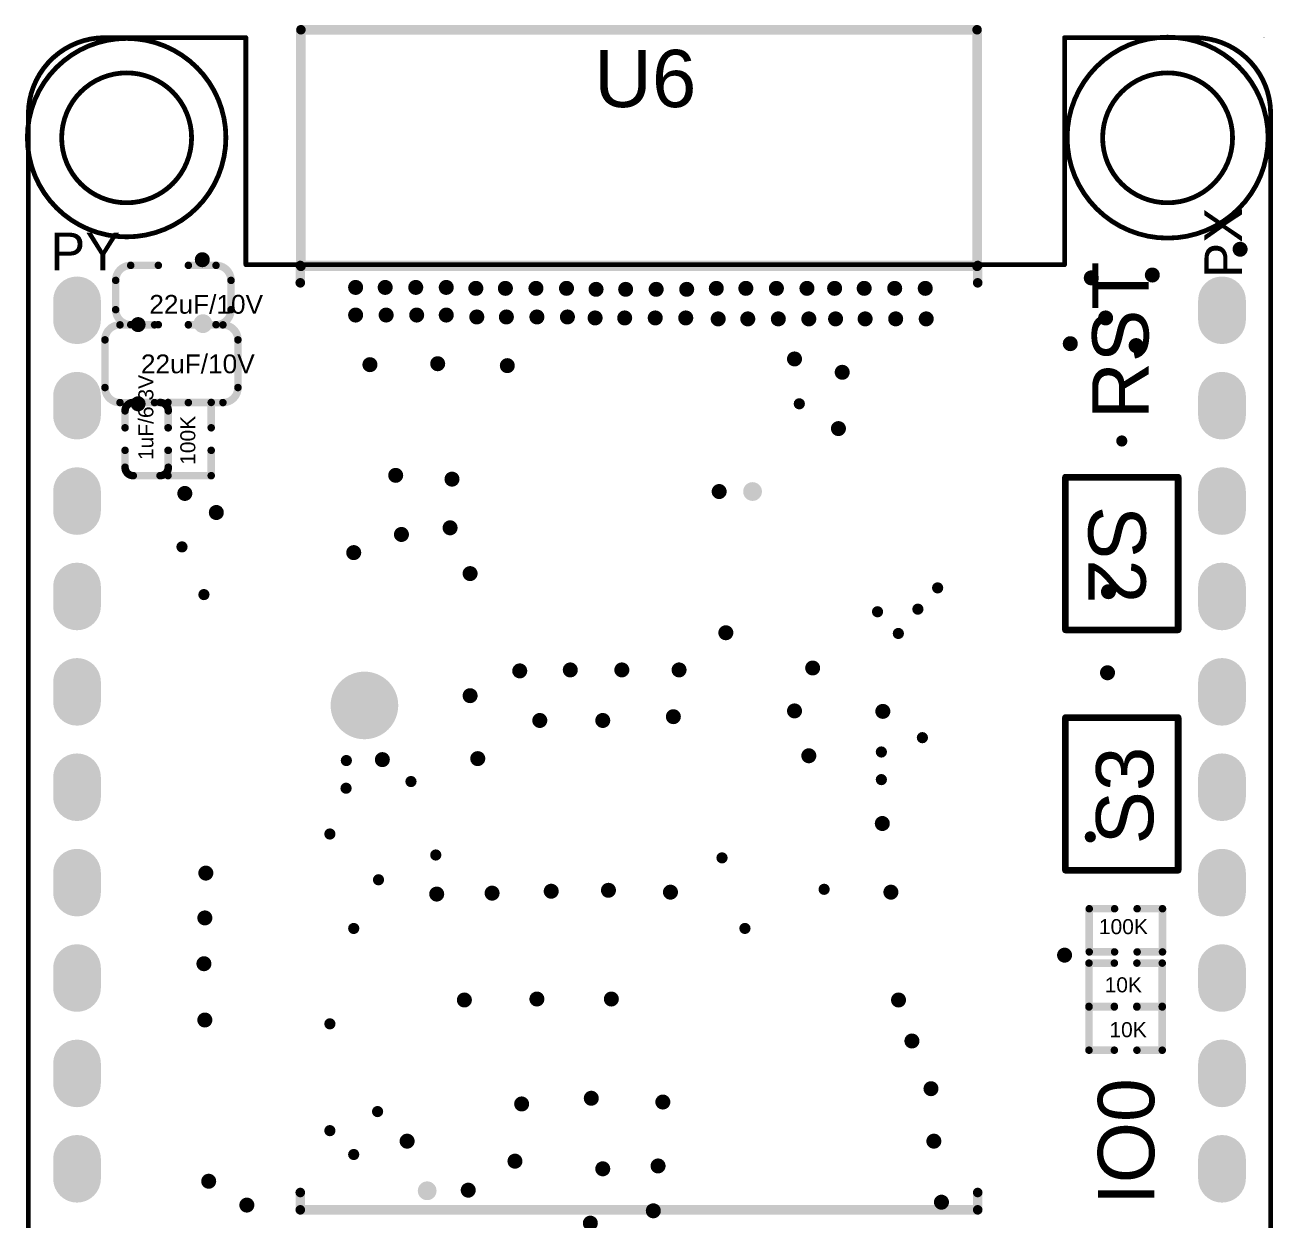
# Model space of a CAD drawing. Header units: millimetres. Extents: x 261 to 299, y 113 to 224.
# Drawn here: x 264.78 to 298.01, y 192.19 to 223.98 of the extents above; entities that cross this region are included whole.
import ezdxf

# ---------------------------------------------------------------- set-up
doc = ezdxf.new("R2010")
doc.units = ezdxf.units.MM
for name, color, linetype in [('KeepOutLayer', 6, 'Continuous'), ('MultiLayer', 9, 'Continuous'), ('PadHoleLayer', 156, 'Continuous'), ('TopOverlay', 2, 'Continuous'), ('ViaHoleLayer', 16, 'Continuous')]:
    doc.layers.add(name, color=color, linetype=linetype)
doc.styles.add('Arial', font='arial.ttf', dxfattribs={"height": 0.2})

# ---------------------------------------------------------------- blocks, each defined once
blk = doc.blocks.new('16PIN_2_54_7')
at = {"layer": 'MultiLayer'}
h = blk.add_hatch(color=9, dxfattribs=at)
edge = h.paths.add_edge_path()
edge.add_arc((15.505, 0), 0.635, 270, 450)
edge.add_line((15.505, 0.635), (14.975, 0.635))
edge.add_arc((14.975, 0), 0.635, 90, 270)
edge.add_line((14.975, -0.635), (15.505, -0.635))
h = blk.add_hatch(color=9, dxfattribs=at)
edge = h.paths.add_edge_path()
edge.add_arc((18.045, 0), 0.635, 270, 450)
edge.add_line((18.045, 0.635), (17.515, 0.635))
edge.add_arc((17.515, 0), 0.635, 90, 270)
edge.add_line((17.515, -0.635), (18.045, -0.635))
h = blk.add_hatch(color=9, dxfattribs=at)
edge = h.paths.add_edge_path()
edge.add_arc((20.585, 0), 0.635, 270, 450)
edge.add_line((20.585, 0.635), (20.055, 0.635))
edge.add_arc((20.055, 0), 0.635, 90, 270)
edge.add_line((20.055, -0.635), (20.585, -0.635))
h = blk.add_hatch(color=9, dxfattribs=at)
edge = h.paths.add_edge_path()
edge.add_arc((23.125, 0), 0.635, 270, 450)
edge.add_line((23.125, 0.635), (22.595, 0.635))
edge.add_arc((22.595, 0), 0.635, 90, 270)
edge.add_line((22.595, -0.635), (23.125, -0.635))
h = blk.add_hatch(color=9, dxfattribs=at)
edge = h.paths.add_edge_path()
edge.add_arc((25.665, 0), 0.635, 270, 450)
edge.add_line((25.665, 0.635), (25.135, 0.635))
edge.add_arc((25.135, 0), 0.635, 90, 270)
edge.add_line((25.135, -0.635), (25.665, -0.635))
h = blk.add_hatch(color=9, dxfattribs=at)
edge = h.paths.add_edge_path()
edge.add_arc((28.205, 0), 0.635, 270, 450)
edge.add_line((28.205, 0.635), (27.675, 0.635))
edge.add_arc((27.675, 0), 0.635, 90, 270)
edge.add_line((27.675, -0.635), (28.205, -0.635))
h = blk.add_hatch(color=9, dxfattribs=at)
edge = h.paths.add_edge_path()
edge.add_arc((30.745, 0), 0.635, 270, 450)
edge.add_line((30.745, 0.635), (30.215, 0.635))
edge.add_arc((30.215, 0), 0.635, 90, 270)
edge.add_line((30.215, -0.635), (30.745, -0.635))
h = blk.add_hatch(color=9, dxfattribs=at)
edge = h.paths.add_edge_path()
edge.add_arc((33.285, 0), 0.635, 270, 450)
edge.add_line((33.285, 0.635), (32.755, 0.635))
edge.add_arc((32.755, 0), 0.635, 90, 270)
edge.add_line((32.755, -0.635), (33.285, -0.635))
h = blk.add_hatch(color=9, dxfattribs=at)
edge = h.paths.add_edge_path()
edge.add_arc((35.825, 0), 0.635, 270, 450)
edge.add_line((35.825, 0.635), (35.295, 0.635))
edge.add_arc((35.295, 0), 0.635, 90, 270)
edge.add_line((35.295, -0.635), (35.825, -0.635))
h = blk.add_hatch(color=9, dxfattribs=at)
edge = h.paths.add_edge_path()
edge.add_arc((38.365, 0), 0.635, 270, 450)
edge.add_line((38.365, 0.635), (37.835, 0.635))
edge.add_arc((37.835, 0), 0.635, 90, 270)
edge.add_line((37.835, -0.635), (38.365, -0.635))
at = {"layer": 'PadHoleLayer'}
h = blk.add_hatch(color=156, dxfattribs=at)
edge = h.paths.add_edge_path()
edge.add_arc((15.24, 0), 0.45, 0, 360)
h = blk.add_hatch(color=156, dxfattribs=at)
edge = h.paths.add_edge_path()
edge.add_arc((17.78, 0), 0.45, 0, 360)
h = blk.add_hatch(color=156, dxfattribs=at)
edge = h.paths.add_edge_path()
edge.add_arc((20.32, 0), 0.45, 0, 360)
h = blk.add_hatch(color=156, dxfattribs=at)
edge = h.paths.add_edge_path()
edge.add_arc((22.86, 0), 0.45, 0, 360)
h = blk.add_hatch(color=156, dxfattribs=at)
edge = h.paths.add_edge_path()
edge.add_arc((25.4, 0), 0.45, 0, 360)
h = blk.add_hatch(color=156, dxfattribs=at)
edge = h.paths.add_edge_path()
edge.add_arc((27.94, 0), 0.45, 0, 360)
h = blk.add_hatch(color=156, dxfattribs=at)
edge = h.paths.add_edge_path()
edge.add_arc((30.48, 0), 0.45, 0, 360)
h = blk.add_hatch(color=156, dxfattribs=at)
edge = h.paths.add_edge_path()
edge.add_arc((33.02, 0), 0.45, 0, 360)
h = blk.add_hatch(color=156, dxfattribs=at)
edge = h.paths.add_edge_path()
edge.add_arc((35.56, 0), 0.45, 0, 360)
h = blk.add_hatch(color=156, dxfattribs=at)
edge = h.paths.add_edge_path()
edge.add_arc((38.1, 0), 0.45, 0, 360)
blk = doc.blocks.new('16PIN_2_54_8')
at = {"layer": 'MultiLayer'}
h = blk.add_hatch(color=9, dxfattribs=at)
edge = h.paths.add_edge_path()
edge.add_arc((0.265, 0), 0.635, 270, 450)
edge.add_line((0.265, 0.635), (-0.265, 0.635))
edge.add_arc((-0.265, 0), 0.635, 90, 270)
edge.add_line((-0.265, -0.635), (0.265, -0.635))
h = blk.add_hatch(color=9, dxfattribs=at)
edge = h.paths.add_edge_path()
edge.add_arc((2.805, 0), 0.635, 270, 450)
edge.add_line((2.805, 0.635), (2.275, 0.635))
edge.add_arc((2.275, 0), 0.635, 90, 270)
edge.add_line((2.275, -0.635), (2.805, -0.635))
h = blk.add_hatch(color=9, dxfattribs=at)
edge = h.paths.add_edge_path()
edge.add_arc((5.345, 0), 0.635, 270, 450)
edge.add_line((5.345, 0.635), (4.815, 0.635))
edge.add_arc((4.815, 0), 0.635, 90, 270)
edge.add_line((4.815, -0.635), (5.345, -0.635))
h = blk.add_hatch(color=9, dxfattribs=at)
edge = h.paths.add_edge_path()
edge.add_arc((7.885, 0), 0.635, 270, 450)
edge.add_line((7.885, 0.635), (7.355, 0.635))
edge.add_arc((7.355, 0), 0.635, 90, 270)
edge.add_line((7.355, -0.635), (7.885, -0.635))
h = blk.add_hatch(color=9, dxfattribs=at)
edge = h.paths.add_edge_path()
edge.add_arc((10.425, 0), 0.635, 270, 450)
edge.add_line((10.425, 0.635), (9.895, 0.635))
edge.add_arc((9.895, 0), 0.635, 90, 270)
edge.add_line((9.895, -0.635), (10.425, -0.635))
h = blk.add_hatch(color=9, dxfattribs=at)
edge = h.paths.add_edge_path()
edge.add_arc((12.965, 0), 0.635, 270, 450)
edge.add_line((12.965, 0.635), (12.435, 0.635))
edge.add_arc((12.435, 0), 0.635, 90, 270)
edge.add_line((12.435, -0.635), (12.965, -0.635))
h = blk.add_hatch(color=9, dxfattribs=at)
edge = h.paths.add_edge_path()
edge.add_arc((15.505, 0), 0.635, 270, 450)
edge.add_line((15.505, 0.635), (14.975, 0.635))
edge.add_arc((14.975, 0), 0.635, 90, 270)
edge.add_line((14.975, -0.635), (15.505, -0.635))
h = blk.add_hatch(color=9, dxfattribs=at)
edge = h.paths.add_edge_path()
edge.add_arc((18.045, 0), 0.635, 270, 450)
edge.add_line((18.045, 0.635), (17.515, 0.635))
edge.add_arc((17.515, 0), 0.635, 90, 270)
edge.add_line((17.515, -0.635), (18.045, -0.635))
h = blk.add_hatch(color=9, dxfattribs=at)
edge = h.paths.add_edge_path()
edge.add_arc((20.585, 0), 0.635, 270, 450)
edge.add_line((20.585, 0.635), (20.055, 0.635))
edge.add_arc((20.055, 0), 0.635, 90, 270)
edge.add_line((20.055, -0.635), (20.585, -0.635))
h = blk.add_hatch(color=9, dxfattribs=at)
edge = h.paths.add_edge_path()
edge.add_arc((23.125, 0), 0.635, 270, 450)
edge.add_line((23.125, 0.635), (22.595, 0.635))
edge.add_arc((22.595, 0), 0.635, 90, 270)
edge.add_line((22.595, -0.635), (23.125, -0.635))
at = {"layer": 'PadHoleLayer'}
h = blk.add_hatch(color=156, dxfattribs=at)
edge = h.paths.add_edge_path()
edge.add_arc((0, 0), 0.45, 0, 360)
h = blk.add_hatch(color=156, dxfattribs=at)
edge = h.paths.add_edge_path()
edge.add_arc((2.54, 0), 0.45, 0, 360)
h = blk.add_hatch(color=156, dxfattribs=at)
edge = h.paths.add_edge_path()
edge.add_arc((5.08, 0), 0.45, 0, 360)
h = blk.add_hatch(color=156, dxfattribs=at)
edge = h.paths.add_edge_path()
edge.add_arc((7.62, 0), 0.45, 0, 360)
h = blk.add_hatch(color=156, dxfattribs=at)
edge = h.paths.add_edge_path()
edge.add_arc((10.16, 0), 0.45, 0, 360)
h = blk.add_hatch(color=156, dxfattribs=at)
edge = h.paths.add_edge_path()
edge.add_arc((12.7, 0), 0.45, 0, 360)
h = blk.add_hatch(color=156, dxfattribs=at)
edge = h.paths.add_edge_path()
edge.add_arc((15.24, 0), 0.45, 0, 360)
h = blk.add_hatch(color=156, dxfattribs=at)
edge = h.paths.add_edge_path()
edge.add_arc((17.78, 0), 0.45, 0, 360)
h = blk.add_hatch(color=156, dxfattribs=at)
edge = h.paths.add_edge_path()
edge.add_arc((20.32, 0), 0.45, 0, 360)
h = blk.add_hatch(color=156, dxfattribs=at)
edge = h.paths.add_edge_path()
edge.add_arc((22.86, 0), 0.45, 0, 360)
blk = doc.blocks.new('LC_0805_C_47')
at = {"layer": 'TopOverlay', "const_width": 0.2}
for points in [[(-1.77, 0.635, -0.414214), (-1.37, 1.035)], [(1.37, 1.035, -0.414213), (1.77, 0.635)], [(-1.37, -1.035, -0.414213), (-1.77, -0.635)], [(1.77, -0.635, -0.414214), (1.37, -1.035)]]:
    blk.add_lwpolyline(points, format="xyb", dxfattribs=at)
for points in [[(-1.37, 1.035), (-0.45, 1.035)], [(0.45, 1.035), (1.37, 1.035)], [(-1.77, -0.635), (-1.77, 0.635)], [(1.77, -0.635), (1.77, 0.635)], [(-1.37, -1.035), (-0.45, -1.035)], [(0.45, -1.035), (1.37, -1.035)]]:
    blk.add_lwpolyline(points, dxfattribs=at)
at = {"layer": 'TopOverlay', "const_width": 0.1}
for points in [[(-1.42, 1.035, 1), (-1.32, 1.035, 1)], [(-1.42, 1.035, 1), (-1.32, 1.035, 1)], [(-0.5, 1.035, 1), (-0.4, 1.035, 1)], [(0.4, 1.035, 1), (0.5, 1.035, 1)], [(1.32, 1.035, 1), (1.42, 1.035, 1)], [(1.32, 1.035, 1), (1.42, 1.035, 1)], [(-1.82, 0.635, 1), (-1.72, 0.635, 1)], [(-1.82, 0.635, 1), (-1.72, 0.635, 1)], [(1.72, 0.635, 1), (1.82, 0.635, 1)], [(1.72, 0.635, 1), (1.82, 0.635, 1)], [(-1.82, -0.635, 1), (-1.72, -0.635, 1)], [(-1.82, -0.635, 1), (-1.72, -0.635, 1)], [(1.72, -0.635, 1), (1.82, -0.635, 1)], [(1.72, -0.635, 1), (1.82, -0.635, 1)], [(-1.42, -1.035, 1), (-1.32, -1.035, 1)], [(-1.42, -1.035, 1), (-1.32, -1.035, 1)], [(-0.5, -1.035, 1), (-0.4, -1.035, 1)], [(0.4, -1.035, 1), (0.5, -1.035, 1)], [(1.32, -1.035, 1), (1.42, -1.035, 1)], [(1.32, -1.035, 1), (1.42, -1.035, 1)]]:
    blk.add_lwpolyline(points, format="xyb", close=True, dxfattribs=at)
blk = doc.blocks.new('LC_0603_C_48')
at = {"layer": 'TopOverlay', "const_width": 0.2}
for points in [[(-1.535, 0.39, -0.414214), (-1.135, 0.79)], [(1.135, 0.79, -0.414213), (1.535, 0.39)], [(-1.135, -0.79, -0.414214), (-1.535, -0.39)], [(1.535, -0.39, -0.414213), (1.135, -0.79)]]:
    blk.add_lwpolyline(points, format="xyb", dxfattribs=at)
for points in [[(-1.135, 0.79), (-0.4, 0.79)], [(0.4, 0.79), (1.135, 0.79)], [(-1.535, -0.39), (-1.535, 0.39)], [(1.535, -0.39), (1.535, 0.39)], [(-1.135, -0.79), (-0.4, -0.79)], [(0.4, -0.79), (1.135, -0.79)]]:
    blk.add_lwpolyline(points, dxfattribs=at)
at = {"layer": 'TopOverlay', "const_width": 0.1}
for points in [[(-1.185, 0.79, 1), (-1.085, 0.79, 1)], [(-1.185, 0.79, 1), (-1.085, 0.79, 1)], [(-0.45, 0.79, 1), (-0.35, 0.79, 1)], [(0.35, 0.79, 1), (0.45, 0.79, 1)], [(1.085, 0.79, 1), (1.185, 0.79, 1)], [(1.085, 0.79, 1), (1.185, 0.79, 1)], [(-1.585, 0.39, 1), (-1.485, 0.39, 1)], [(-1.585, 0.39, 1), (-1.485, 0.39, 1)], [(1.485, 0.39, 1), (1.585, 0.39, 1)], [(1.485, 0.39, 1), (1.585, 0.39, 1)], [(-1.585, -0.39, 1), (-1.485, -0.39, 1)], [(-1.585, -0.39, 1), (-1.485, -0.39, 1)], [(1.485, -0.39, 1), (1.585, -0.39, 1)], [(1.485, -0.39, 1), (1.585, -0.39, 1)], [(-1.185, -0.79, 1), (-1.085, -0.79, 1)], [(-1.185, -0.79, 1), (-1.085, -0.79, 1)], [(-0.45, -0.79, 1), (-0.35, -0.79, 1)], [(0.35, -0.79, 1), (0.45, -0.79, 1)], [(1.085, -0.79, 1), (1.185, -0.79, 1)], [(1.085, -0.79, 1), (1.185, -0.79, 1)]]:
    blk.add_lwpolyline(points, format="xyb", close=True, dxfattribs=at)
blk = doc.blocks.new('LC_0402_C_49')
at = {"layer": 'TopOverlay', "const_width": 0.2}
for points in [[(-0.975, 0.355, -0.414214), (-0.755, 0.575)], [(0.755, 0.575, -0.414214), (0.975, 0.355)], [(-0.755, -0.575, -0.414214), (-0.975, -0.355)], [(0.975, -0.355, -0.414214), (0.755, -0.575)]]:
    blk.add_lwpolyline(points, format="xyb", dxfattribs=at)
at = {"layer": 'TopOverlay', "const_width": 0.1}
for points in [[(-0.805, 0.575, 1), (-0.705, 0.575, 1)], [(-0.8, 0.575, 1), (-0.7, 0.575, 1)], [(-0.35, 0.575, 1), (-0.25, 0.575, 1)], [(0.25, 0.575, 1), (0.35, 0.575, 1)], [(0.7, 0.575, 1), (0.8, 0.575, 1)], [(0.705, 0.575, 1), (0.805, 0.575, 1)], [(-1.025, 0.355, 1), (-0.925, 0.355, 1)], [(-1.025, 0.355, 1), (-0.925, 0.355, 1)], [(0.925, 0.355, 1), (1.025, 0.355, 1)], [(0.925, 0.355, 1), (1.025, 0.355, 1)], [(-1.025, -0.355, 1), (-0.925, -0.355, 1)], [(-1.025, -0.355, 1), (-0.925, -0.355, 1)], [(0.925, -0.355, 1), (1.025, -0.355, 1)], [(0.925, -0.355, 1), (1.025, -0.355, 1)], [(-0.805, -0.575, 1), (-0.705, -0.575, 1)], [(-0.8, -0.575, 1), (-0.7, -0.575, 1)], [(-0.35, -0.575, 1), (-0.25, -0.575, 1)], [(0.25, -0.575, 1), (0.35, -0.575, 1)], [(0.7, -0.575, 1), (0.8, -0.575, 1)], [(0.705, -0.575, 1), (0.805, -0.575, 1)]]:
    blk.add_lwpolyline(points, format="xyb", close=True, dxfattribs=at)
at = {"layer": 'TopOverlay', "const_width": 0.2}
for points in [[(-0.3, 0.575), (-0.75, 0.575)], [(0.75, 0.575), (0.3, 0.575)], [(-0.975, -0.355), (-0.975, 0.355)], [(0.975, -0.355), (0.975, 0.355)], [(-0.3, -0.575), (-0.75, -0.575)], [(0.75, -0.575), (0.3, -0.575)]]:
    blk.add_lwpolyline(points, dxfattribs=at)
blk = doc.blocks.new('18650_BATTERY_B_116')
at = {"layer": 'MultiLayer'}
h = blk.add_hatch(color=9, dxfattribs=at)
edge = h.paths.add_edge_path()
edge.add_arc((-2.8, -2.8), 0.9, 0, 360)
at = {"layer": 'PadHoleLayer'}
h = blk.add_hatch(color=156, dxfattribs=at)
edge = h.paths.add_edge_path()
edge.add_arc((-2.8, -2.8), 0.9, 0, 360)
blk = doc.blocks.new('LC_0402_R_127')
at = {"layer": 'TopOverlay', "const_width": 0.2}
for points in [[(-0.975, -0.575), (-0.975, 0.575)], [(-0.975, 0.575), (-0.3, 0.575)], [(0.3, 0.575), (0.975, 0.575)], [(0.975, -0.575), (0.975, 0.575)], [(-0.975, -0.575), (-0.3, -0.575)], [(0.3, -0.575), (0.975, -0.575)]]:
    blk.add_lwpolyline(points, dxfattribs=at)
at = {"layer": 'TopOverlay', "const_width": 0.1}
for points in [[(-1.025, 0.575, 1), (-0.925, 0.575, 1)], [(-1.025, 0.575, 1), (-0.925, 0.575, 1)], [(-0.35, 0.575, 1), (-0.25, 0.575, 1)], [(0.25, 0.575, 1), (0.35, 0.575, 1)], [(0.925, 0.575, 1), (1.025, 0.575, 1)], [(0.925, 0.575, 1), (1.025, 0.575, 1)], [(-1.025, -0.575, 1), (-0.925, -0.575, 1)], [(-1.025, -0.575, 1), (-0.925, -0.575, 1)], [(-0.35, -0.575, 1), (-0.25, -0.575, 1)], [(0.25, -0.575, 1), (0.35, -0.575, 1)], [(0.925, -0.575, 1), (1.025, -0.575, 1)], [(0.925, -0.575, 1), (1.025, -0.575, 1)]]:
    blk.add_lwpolyline(points, format="xyb", close=True, dxfattribs=at)
blk = doc.blocks.new('LC_0402_R_129')
at = {"layer": 'TopOverlay', "const_width": 0.2}
for points in [[(-0.975, -0.575), (-0.975, 0.575)], [(-0.975, 0.575), (-0.3, 0.575)], [(0.3, 0.575), (0.975, 0.575)], [(0.975, -0.575), (0.975, 0.575)], [(-0.975, -0.575), (-0.3, -0.575)], [(0.3, -0.575), (0.975, -0.575)]]:
    blk.add_lwpolyline(points, dxfattribs=at)
at = {"layer": 'TopOverlay', "const_width": 0.1}
for points in [[(-1.025, 0.575, 1), (-0.925, 0.575, 1)], [(-1.025, 0.575, 1), (-0.925, 0.575, 1)], [(-0.35, 0.575, 1), (-0.25, 0.575, 1)], [(0.25, 0.575, 1), (0.35, 0.575, 1)], [(0.925, 0.575, 1), (1.025, 0.575, 1)], [(0.925, 0.575, 1), (1.025, 0.575, 1)], [(-1.025, -0.575, 1), (-0.925, -0.575, 1)], [(-1.025, -0.575, 1), (-0.925, -0.575, 1)], [(-0.35, -0.575, 1), (-0.25, -0.575, 1)], [(0.25, -0.575, 1), (0.35, -0.575, 1)], [(0.925, -0.575, 1), (1.025, -0.575, 1)], [(0.925, -0.575, 1), (1.025, -0.575, 1)]]:
    blk.add_lwpolyline(points, format="xyb", close=True, dxfattribs=at)
blk = doc.blocks.new('LC_0402_R_130')
at = {"layer": 'TopOverlay', "const_width": 0.2}
for points in [[(-0.975, -0.575), (-0.975, 0.575)], [(-0.975, 0.575), (-0.3, 0.575)], [(0.3, 0.575), (0.975, 0.575)], [(0.975, -0.575), (0.975, 0.575)], [(-0.975, -0.575), (-0.3, -0.575)], [(0.3, -0.575), (0.975, -0.575)]]:
    blk.add_lwpolyline(points, dxfattribs=at)
at = {"layer": 'TopOverlay', "const_width": 0.1}
for points in [[(-1.025, 0.575, 1), (-0.925, 0.575, 1)], [(-1.025, 0.575, 1), (-0.925, 0.575, 1)], [(-0.35, 0.575, 1), (-0.25, 0.575, 1)], [(0.25, 0.575, 1), (0.35, 0.575, 1)], [(0.925, 0.575, 1), (1.025, 0.575, 1)], [(0.925, 0.575, 1), (1.025, 0.575, 1)], [(-1.025, -0.575, 1), (-0.925, -0.575, 1)], [(-1.025, -0.575, 1), (-0.925, -0.575, 1)], [(-0.35, -0.575, 1), (-0.25, -0.575, 1)], [(0.25, -0.575, 1), (0.35, -0.575, 1)], [(0.925, -0.575, 1), (1.025, -0.575, 1)], [(0.925, -0.575, 1), (1.025, -0.575, 1)]]:
    blk.add_lwpolyline(points, format="xyb", close=True, dxfattribs=at)
blk = doc.blocks.new('LC_0402_R_131')
at = {"layer": 'TopOverlay', "const_width": 0.2}
for points in [[(-0.975, 0.575), (-0.975, -0.575)], [(-0.975, 0.575), (-0.3, 0.575)], [(0.3, 0.575), (0.975, 0.575)], [(0.975, 0.575), (0.975, -0.575)], [(-0.975, -0.575), (-0.3, -0.575)], [(0.3, -0.575), (0.975, -0.575)]]:
    blk.add_lwpolyline(points, dxfattribs=at)
at = {"layer": 'TopOverlay', "const_width": 0.1}
for points in [[(-1.025, 0.575, 1), (-0.925, 0.575, 1)], [(-1.025, 0.575, 1), (-0.925, 0.575, 1)], [(-0.35, 0.575, 1), (-0.25, 0.575, 1)], [(0.25, 0.575, 1), (0.35, 0.575, 1)], [(0.925, 0.575, 1), (1.025, 0.575, 1)], [(0.925, 0.575, 1), (1.025, 0.575, 1)], [(-1.025, -0.575, 1), (-0.925, -0.575, 1)], [(-1.025, -0.575, 1), (-0.925, -0.575, 1)], [(-0.35, -0.575, 1), (-0.25, -0.575, 1)], [(0.25, -0.575, 1), (0.35, -0.575, 1)], [(0.925, -0.575, 1), (1.025, -0.575, 1)], [(0.925, -0.575, 1), (1.025, -0.575, 1)]]:
    blk.add_lwpolyline(points, format="xyb", close=True, dxfattribs=at)
blk = doc.blocks.new('WIFIM_SMD_39P_L31_4_W18_0_P1_27_199')
at = {"layer": 'TopOverlay', "const_width": 0.254}
for points in [[(-9, 12.55), (-9, 18.85)], [(-9, 18.85), (9, 18.85)], [(9, 12.55), (9, 18.85)], [(-9.017, 12.111), (-9.017, 12.573)], [(-9.017, 12.573), (9.017, 12.573)], [(-9, 12.55), (9, 12.55)], [(9.017, 12.111), (9.017, 12.573)], [(-9.017, -12.573), (-9.017, -12.111)], [(9.017, -12.573), (9.017, -12.111)], [(-9.017, -12.573), (9.017, -12.573)]]:
    blk.add_lwpolyline(points, dxfattribs=at)
at = {"layer": 'TopOverlay', "const_width": 0.127}
for points in [[(-9.063, 18.85, 1), (-8.936, 18.85, 1)], [(-9.063, 18.85, 1), (-8.936, 18.85, 1)], [(8.936, 18.85, 1), (9.063, 18.85, 1)], [(8.936, 18.85, 1), (9.063, 18.85, 1)], [(-9.081, 12.573, 1), (-8.953, 12.573, 1)], [(-9.081, 12.573, 1), (-8.953, 12.573, 1)], [(-9.063, 12.55, 1), (-8.936, 12.55, 1)], [(-9.063, 12.55, 1), (-8.936, 12.55, 1)], [(8.936, 12.55, 1), (9.063, 12.55, 1)], [(8.936, 12.55, 1), (9.063, 12.55, 1)], [(8.953, 12.573, 1), (9.081, 12.573, 1)], [(8.953, 12.573, 1), (9.081, 12.573, 1)], [(-9.081, 12.111, 1), (-8.953, 12.111, 1)], [(8.953, 12.111, 1), (9.081, 12.111, 1)], [(-9.081, -12.111, 1), (-8.953, -12.111, 1)], [(8.953, -12.111, 1), (9.081, -12.111, 1)], [(-9.081, -12.573, 1), (-8.953, -12.573, 1)], [(-9.081, -12.573, 1), (-8.953, -12.573, 1)], [(8.953, -12.573, 1), (9.081, -12.573, 1)], [(8.953, -12.573, 1), (9.081, -12.573, 1)]]:
    blk.add_lwpolyline(points, format="xyb", close=True, dxfattribs=at)
blk = doc.blocks.new('TS_018TS_018_202')
at = {"layer": 'TopOverlay', "const_width": 0.178}
for points in [[(4.064, 1.5), (0, 1.5)], [(0, -1.5), (0, 1.5)], [(4.064, -1.5), (4.064, 1.5)], [(4.064, -1.5), (0, -1.5)]]:
    blk.add_lwpolyline(points, dxfattribs=at)
at = {"layer": 'TopOverlay', "const_width": 0.0889}
for points in [[(-0.044, 1.5, 1), (0.044, 1.5, 1)], [(-0.044, 1.5, 1), (0.044, 1.5, 1)], [(4.02, 1.5, 1), (4.108, 1.5, 1)], [(4.02, 1.5, 1), (4.108, 1.5, 1)], [(-0.044, -1.5, 1), (0.044, -1.5, 1)], [(-0.044, -1.5, 1), (0.044, -1.5, 1)], [(4.02, -1.5, 1), (4.108, -1.5, 1)], [(4.02, -1.5, 1), (4.108, -1.5, 1)]]:
    blk.add_lwpolyline(points, format="xyb", close=True, dxfattribs=at)
blk = doc.blocks.new('TS_018TS_018_203')
at = {"layer": 'TopOverlay', "const_width": 0.178}
for points in [[(0, 1.5), (4.064, 1.5)], [(0, 1.5), (0, -1.5)], [(4.064, 1.5), (4.064, -1.5)], [(0, -1.5), (4.064, -1.5)]]:
    blk.add_lwpolyline(points, dxfattribs=at)
at = {"layer": 'TopOverlay', "const_width": 0.0889}
for points in [[(-0.044, 1.5, 1), (0.044, 1.5, 1)], [(-0.044, 1.5, 1), (0.044, 1.5, 1)], [(4.02, 1.5, 1), (4.108, 1.5, 1)], [(4.02, 1.5, 1), (4.108, 1.5, 1)], [(-0.044, -1.5, 1), (0.044, -1.5, 1)], [(-0.044, -1.5, 1), (0.044, -1.5, 1)], [(4.02, -1.5, 1), (4.108, -1.5, 1)], [(4.02, -1.5, 1), (4.108, -1.5, 1)]]:
    blk.add_lwpolyline(points, format="xyb", close=True, dxfattribs=at)

msp = doc.modelspace()

# ---------------------------------------------------------------- hatches: boundary and pattern name
at = {"layer": 'ViaHoleLayer'}
h = msp.add_hatch(color=16, dxfattribs=at)
edge = h.paths.add_edge_path()
edge.add_arc((297.129, 218.008), 0.2, 0, 360)
h = msp.add_hatch(color=16, dxfattribs=at)
edge = h.paths.add_edge_path()
edge.add_arc((269.502, 217.729), 0.2, 0, 360)
h = msp.add_hatch(color=16, dxfattribs=at)
edge = h.paths.add_edge_path()
edge.add_arc((293.167, 217.246), 0.2, 0, 360)
h = msp.add_hatch(color=16, dxfattribs=at)
edge = h.paths.add_edge_path()
edge.add_arc((294.792, 217.322), 0.2, 0, 360)
h = msp.add_hatch(color=16, dxfattribs=at)
edge = h.paths.add_edge_path()
edge.add_arc((273.583, 216.992), 0.2, 0, 360)
h = msp.add_hatch(color=16, dxfattribs=at)
edge = h.paths.add_edge_path()
edge.add_arc((274.371, 216.992), 0.2, 0, 360)
h = msp.add_hatch(color=16, dxfattribs=at)
edge = h.paths.add_edge_path()
edge.add_arc((275.184, 216.992), 0.2, 0, 360)
h = msp.add_hatch(color=16, dxfattribs=at)
edge = h.paths.add_edge_path()
edge.add_arc((275.996, 216.992), 0.2, 0, 360)
h = msp.add_hatch(color=16, dxfattribs=at)
edge = h.paths.add_edge_path()
edge.add_arc((276.784, 216.967), 0.2, 0, 360)
h = msp.add_hatch(color=16, dxfattribs=at)
edge = h.paths.add_edge_path()
edge.add_arc((277.571, 216.967), 0.2, 0, 360)
h = msp.add_hatch(color=16, dxfattribs=at)
edge = h.paths.add_edge_path()
edge.add_arc((278.384, 216.967), 0.2, 0, 360)
h = msp.add_hatch(color=16, dxfattribs=at)
edge = h.paths.add_edge_path()
edge.add_arc((279.197, 216.967), 0.2, 0, 360)
h = msp.add_hatch(color=16, dxfattribs=at)
edge = h.paths.add_edge_path()
edge.add_arc((279.984, 216.941), 0.2, 0, 360)
h = msp.add_hatch(color=16, dxfattribs=at)
edge = h.paths.add_edge_path()
edge.add_arc((280.772, 216.941), 0.2, 0, 360)
h = msp.add_hatch(color=16, dxfattribs=at)
edge = h.paths.add_edge_path()
edge.add_arc((281.584, 216.941), 0.2, 0, 360)
h = msp.add_hatch(color=16, dxfattribs=at)
edge = h.paths.add_edge_path()
edge.add_arc((282.397, 216.941), 0.2, 0, 360)
h = msp.add_hatch(color=16, dxfattribs=at)
edge = h.paths.add_edge_path()
edge.add_arc((283.185, 216.967), 0.2, 0, 360)
h = msp.add_hatch(color=16, dxfattribs=at)
edge = h.paths.add_edge_path()
edge.add_arc((283.972, 216.967), 0.2, 0, 360)
h = msp.add_hatch(color=16, dxfattribs=at)
edge = h.paths.add_edge_path()
edge.add_arc((284.785, 216.967), 0.2, 0, 360)
h = msp.add_hatch(color=16, dxfattribs=at)
edge = h.paths.add_edge_path()
edge.add_arc((285.598, 216.967), 0.2, 0, 360)
h = msp.add_hatch(color=16, dxfattribs=at)
edge = h.paths.add_edge_path()
edge.add_arc((286.334, 216.967), 0.2, 0, 360)
h = msp.add_hatch(color=16, dxfattribs=at)
edge = h.paths.add_edge_path()
edge.add_arc((287.122, 216.967), 0.2, 0, 360)
h = msp.add_hatch(color=16, dxfattribs=at)
edge = h.paths.add_edge_path()
edge.add_arc((287.934, 216.967), 0.2, 0, 360)
h = msp.add_hatch(color=16, dxfattribs=at)
edge = h.paths.add_edge_path()
edge.add_arc((288.747, 216.967), 0.2, 0, 360)
h = msp.add_hatch(color=16, dxfattribs=at)
edge = h.paths.add_edge_path()
edge.add_arc((273.583, 216.256), 0.2, 0, 360)
h = msp.add_hatch(color=16, dxfattribs=at)
edge = h.paths.add_edge_path()
edge.add_arc((274.396, 216.256), 0.2, 0, 360)
h = msp.add_hatch(color=16, dxfattribs=at)
edge = h.paths.add_edge_path()
edge.add_arc((275.209, 216.256), 0.2, 0, 360)
h = msp.add_hatch(color=16, dxfattribs=at)
edge = h.paths.add_edge_path()
edge.add_arc((275.996, 216.256), 0.2, 0, 360)
h = msp.add_hatch(color=16, dxfattribs=at)
edge = h.paths.add_edge_path()
edge.add_arc((276.809, 216.205), 0.2, 0, 360)
h = msp.add_hatch(color=16, dxfattribs=at)
edge = h.paths.add_edge_path()
edge.add_arc((277.597, 216.205), 0.2, 0, 360)
h = msp.add_hatch(color=16, dxfattribs=at)
edge = h.paths.add_edge_path()
edge.add_arc((278.409, 216.205), 0.2, 0, 360)
h = msp.add_hatch(color=16, dxfattribs=at)
edge = h.paths.add_edge_path()
edge.add_arc((279.222, 216.205), 0.2, 0, 360)
h = msp.add_hatch(color=16, dxfattribs=at)
edge = h.paths.add_edge_path()
edge.add_arc((279.959, 216.179), 0.2, 0, 360)
h = msp.add_hatch(color=16, dxfattribs=at)
edge = h.paths.add_edge_path()
edge.add_arc((280.746, 216.179), 0.2, 0, 360)
h = msp.add_hatch(color=16, dxfattribs=at)
edge = h.paths.add_edge_path()
edge.add_arc((281.559, 216.179), 0.2, 0, 360)
h = msp.add_hatch(color=16, dxfattribs=at)
edge = h.paths.add_edge_path()
edge.add_arc((282.372, 216.179), 0.2, 0, 360)
h = msp.add_hatch(color=16, dxfattribs=at)
edge = h.paths.add_edge_path()
edge.add_arc((283.235, 216.154), 0.2, 0, 360)
h = msp.add_hatch(color=16, dxfattribs=at)
edge = h.paths.add_edge_path()
edge.add_arc((284.023, 216.154), 0.2, 0, 360)
h = msp.add_hatch(color=16, dxfattribs=at)
edge = h.paths.add_edge_path()
edge.add_arc((284.836, 216.154), 0.2, 0, 360)
h = msp.add_hatch(color=16, dxfattribs=at)
edge = h.paths.add_edge_path()
edge.add_arc((285.648, 216.154), 0.2, 0, 360)
h = msp.add_hatch(color=16, dxfattribs=at)
edge = h.paths.add_edge_path()
edge.add_arc((286.36, 216.154), 0.2, 0, 360)
h = msp.add_hatch(color=16, dxfattribs=at)
edge = h.paths.add_edge_path()
edge.add_arc((287.147, 216.154), 0.2, 0, 360)
h = msp.add_hatch(color=16, dxfattribs=at)
edge = h.paths.add_edge_path()
edge.add_arc((287.96, 216.154), 0.2, 0, 360)
h = msp.add_hatch(color=16, dxfattribs=at)
edge = h.paths.add_edge_path()
edge.add_arc((288.773, 216.154), 0.2, 0, 360)
h = msp.add_hatch(color=16, dxfattribs=at)
edge = h.paths.add_edge_path()
edge.add_arc((293.548, 216.179), 0.2, 0, 360)
h = msp.add_hatch(color=16, dxfattribs=at)
edge = h.paths.add_edge_path()
edge.add_arc((267.792, 216.002), 0.2, 0, 360)
h = msp.add_hatch(color=16, dxfattribs=at)
edge = h.paths.add_edge_path()
edge.add_arc((269.519, 216.027), 0.25, 0, 360)
h = msp.add_hatch(color=16, dxfattribs=at)
edge = h.paths.add_edge_path()
edge.add_arc((292.608, 215.494), 0.2, 0, 360)
h = msp.add_hatch(color=16, dxfattribs=at)
edge = h.paths.add_edge_path()
edge.add_arc((294.361, 215.443), 0.2, 0, 360)
h = msp.add_hatch(color=16, dxfattribs=at)
edge = h.paths.add_edge_path()
edge.add_arc((273.964, 214.935), 0.2, 0, 360)
h = msp.add_hatch(color=16, dxfattribs=at)
edge = h.paths.add_edge_path()
edge.add_arc((275.768, 214.96), 0.2, 0, 360)
h = msp.add_hatch(color=16, dxfattribs=at)
edge = h.paths.add_edge_path()
edge.add_arc((277.622, 214.909), 0.2, 0, 360)
h = msp.add_hatch(color=16, dxfattribs=at)
edge = h.paths.add_edge_path()
edge.add_arc((285.267, 215.087), 0.2, 0, 360)
h = msp.add_hatch(color=16, dxfattribs=at)
edge = h.paths.add_edge_path()
edge.add_arc((286.537, 214.732), 0.2, 0, 360)
h = msp.add_hatch(color=16, dxfattribs=at)
edge = h.paths.add_edge_path()
edge.add_arc((267.792, 213.893), 0.2, 0, 360)
h = msp.add_hatch(color=16, dxfattribs=at)
edge = h.paths.add_edge_path()
edge.add_arc((285.394, 213.893), 0.15, 0, 360)
h = msp.add_hatch(color=16, dxfattribs=at)
edge = h.paths.add_edge_path()
edge.add_arc((286.436, 213.233), 0.2, 0, 360)
h = msp.add_hatch(color=16, dxfattribs=at)
edge = h.paths.add_edge_path()
edge.add_arc((293.98, 212.903), 0.15, 0, 360)
h = msp.add_hatch(color=16, dxfattribs=at)
edge = h.paths.add_edge_path()
edge.add_arc((274.65, 211.988), 0.2, 0, 360)
h = msp.add_hatch(color=16, dxfattribs=at)
edge = h.paths.add_edge_path()
edge.add_arc((276.149, 211.887), 0.2, 0, 360)
h = msp.add_hatch(color=16, dxfattribs=at)
edge = h.paths.add_edge_path()
edge.add_arc((269.037, 211.506), 0.2, 0, 360)
h = msp.add_hatch(color=16, dxfattribs=at)
edge = h.paths.add_edge_path()
edge.add_arc((283.261, 211.557), 0.2, 0, 360)
h = msp.add_hatch(color=16, dxfattribs=at)
edge = h.paths.add_edge_path()
edge.add_arc((284.15, 211.557), 0.25, 0, 360)
h = msp.add_hatch(color=16, dxfattribs=at)
edge = h.paths.add_edge_path()
edge.add_arc((269.875, 210.998), 0.2, 0, 360)
h = msp.add_hatch(color=16, dxfattribs=at)
edge = h.paths.add_edge_path()
edge.add_arc((276.098, 210.591), 0.2, 0, 360)
h = msp.add_hatch(color=16, dxfattribs=at)
edge = h.paths.add_edge_path()
edge.add_arc((274.803, 210.414), 0.2, 0, 360)
h = msp.add_hatch(color=16, dxfattribs=at)
edge = h.paths.add_edge_path()
edge.add_arc((268.961, 210.083), 0.15, 0, 360)
h = msp.add_hatch(color=16, dxfattribs=at)
edge = h.paths.add_edge_path()
edge.add_arc((273.533, 209.931), 0.2, 0, 360)
h = msp.add_hatch(color=16, dxfattribs=at)
edge = h.paths.add_edge_path()
edge.add_arc((276.631, 209.372), 0.2, 0, 360)
h = msp.add_hatch(color=16, dxfattribs=at)
edge = h.paths.add_edge_path()
edge.add_arc((289.077, 208.991), 0.15, 0, 360)
h = msp.add_hatch(color=16, dxfattribs=at)
edge = h.paths.add_edge_path()
edge.add_arc((293.624, 208.89), 0.2, 0, 360)
h = msp.add_hatch(color=16, dxfattribs=at)
edge = h.paths.add_edge_path()
edge.add_arc((269.545, 208.813), 0.15, 0, 360)
h = msp.add_hatch(color=16, dxfattribs=at)
edge = h.paths.add_edge_path()
edge.add_arc((287.477, 208.356), 0.15, 0, 360)
h = msp.add_hatch(color=16, dxfattribs=at)
edge = h.paths.add_edge_path()
edge.add_arc((288.551, 208.425), 0.15, 0, 360)
h = msp.add_hatch(color=16, dxfattribs=at)
edge = h.paths.add_edge_path()
edge.add_arc((283.439, 207.797), 0.2, 0, 360)
h = msp.add_hatch(color=16, dxfattribs=at)
edge = h.paths.add_edge_path()
edge.add_arc((288.031, 207.777), 0.15, 0, 360)
h = msp.add_hatch(color=16, dxfattribs=at)
edge = h.paths.add_edge_path()
edge.add_arc((279.298, 206.807), 0.2, 0, 360)
h = msp.add_hatch(color=16, dxfattribs=at)
edge = h.paths.add_edge_path()
edge.add_arc((280.67, 206.807), 0.2, 0, 360)
h = msp.add_hatch(color=16, dxfattribs=at)
edge = h.paths.add_edge_path()
edge.add_arc((282.194, 206.807), 0.2, 0, 360)
h = msp.add_hatch(color=16, dxfattribs=at)
edge = h.paths.add_edge_path()
edge.add_arc((285.75, 206.858), 0.2, 0, 360)
h = msp.add_hatch(color=16, dxfattribs=at)
edge = h.paths.add_edge_path()
edge.add_arc((277.952, 206.781), 0.2, 0, 360)
h = msp.add_hatch(color=16, dxfattribs=at)
edge = h.paths.add_edge_path()
edge.add_arc((293.599, 206.731), 0.2, 0, 360)
h = msp.add_hatch(color=16, dxfattribs=at)
edge = h.paths.add_edge_path()
edge.add_arc((276.631, 206.121), 0.2, 0, 360)
h = msp.add_hatch(color=16, dxfattribs=at)
edge = h.paths.add_edge_path()
edge.add_arc((278.486, 205.461), 0.2, 0, 360)
h = msp.add_hatch(color=16, dxfattribs=at)
edge = h.paths.add_edge_path()
edge.add_arc((280.162, 205.461), 0.2, 0, 360)
h = msp.add_hatch(color=16, dxfattribs=at)
edge = h.paths.add_edge_path()
edge.add_arc((282.042, 205.562), 0.2, 0, 360)
h = msp.add_hatch(color=16, dxfattribs=at)
edge = h.paths.add_edge_path()
edge.add_arc((285.267, 205.715), 0.2, 0, 360)
h = msp.add_hatch(color=16, dxfattribs=at)
edge = h.paths.add_edge_path()
edge.add_arc((287.618, 205.703), 0.2, 0, 360)
h = msp.add_hatch(color=16, dxfattribs=at)
edge = h.paths.add_edge_path()
edge.add_arc((288.671, 205.003), 0.15, 0, 360)
h = msp.add_hatch(color=16, dxfattribs=at)
edge = h.paths.add_edge_path()
edge.add_arc((285.648, 204.521), 0.2, 0, 360)
h = msp.add_hatch(color=16, dxfattribs=at)
edge = h.paths.add_edge_path()
edge.add_arc((287.579, 204.622), 0.15, 0, 360)
h = msp.add_hatch(color=16, dxfattribs=at)
edge = h.paths.add_edge_path()
edge.add_arc((273.337, 204.394), 0.15, 0, 360)
h = msp.add_hatch(color=16, dxfattribs=at)
edge = h.paths.add_edge_path()
edge.add_arc((274.295, 204.419), 0.2, 0, 360)
h = msp.add_hatch(color=16, dxfattribs=at)
edge = h.paths.add_edge_path()
edge.add_arc((276.835, 204.445), 0.2, 0, 360)
h = msp.add_hatch(color=16, dxfattribs=at)
edge = h.paths.add_edge_path()
edge.add_arc((287.579, 203.886), 0.15, 0, 360)
h = msp.add_hatch(color=16, dxfattribs=at)
edge = h.paths.add_edge_path()
edge.add_arc((273.329, 203.657), 0.15, 0, 360)
h = msp.add_hatch(color=16, dxfattribs=at)
edge = h.paths.add_edge_path()
edge.add_arc((275.057, 203.835), 0.15, 0, 360)
h = msp.add_hatch(color=16, dxfattribs=at)
edge = h.paths.add_edge_path()
edge.add_arc((287.604, 202.717), 0.2, 0, 360)
h = msp.add_hatch(color=16, dxfattribs=at)
edge = h.paths.add_edge_path()
edge.add_arc((272.898, 202.438), 0.15, 0, 360)
h = msp.add_hatch(color=16, dxfattribs=at)
edge = h.paths.add_edge_path()
edge.add_arc((293.141, 202.362), 0.15, 0, 360)
h = msp.add_hatch(color=16, dxfattribs=at)
edge = h.paths.add_edge_path()
edge.add_arc((275.717, 201.879), 0.15, 0, 360)
h = msp.add_hatch(color=16, dxfattribs=at)
edge = h.paths.add_edge_path()
edge.add_arc((283.337, 201.803), 0.15, 0, 360)
h = msp.add_hatch(color=16, dxfattribs=at)
edge = h.paths.add_edge_path()
edge.add_arc((269.596, 201.397), 0.2, 0, 360)
h = msp.add_hatch(color=16, dxfattribs=at)
edge = h.paths.add_edge_path()
edge.add_arc((274.193, 201.219), 0.15, 0, 360)
h = msp.add_hatch(color=16, dxfattribs=at)
edge = h.paths.add_edge_path()
edge.add_arc((275.742, 200.838), 0.2, 0, 360)
h = msp.add_hatch(color=16, dxfattribs=at)
edge = h.paths.add_edge_path()
edge.add_arc((277.216, 200.863), 0.2, 0, 360)
h = msp.add_hatch(color=16, dxfattribs=at)
edge = h.paths.add_edge_path()
edge.add_arc((278.79, 200.914), 0.2, 0, 360)
h = msp.add_hatch(color=16, dxfattribs=at)
edge = h.paths.add_edge_path()
edge.add_arc((280.314, 200.939), 0.2, 0, 360)
h = msp.add_hatch(color=16, dxfattribs=at)
edge = h.paths.add_edge_path()
edge.add_arc((281.965, 200.889), 0.2, 0, 360)
h = msp.add_hatch(color=16, dxfattribs=at)
edge = h.paths.add_edge_path()
edge.add_arc((286.055, 200.965), 0.15, 0, 360)
h = msp.add_hatch(color=16, dxfattribs=at)
edge = h.paths.add_edge_path()
edge.add_arc((287.833, 200.889), 0.2, 0, 360)
h = msp.add_hatch(color=16, dxfattribs=at)
edge = h.paths.add_edge_path()
edge.add_arc((269.57, 200.203), 0.2, 0, 360)
h = msp.add_hatch(color=16, dxfattribs=at)
edge = h.paths.add_edge_path()
edge.add_arc((273.533, 199.923), 0.15, 0, 360)
h = msp.add_hatch(color=16, dxfattribs=at)
edge = h.paths.add_edge_path()
edge.add_arc((283.947, 199.923), 0.15, 0, 360)
h = msp.add_hatch(color=16, dxfattribs=at)
edge = h.paths.add_edge_path()
edge.add_arc((292.456, 199.212), 0.2, 0, 360)
h = msp.add_hatch(color=16, dxfattribs=at)
edge = h.paths.add_edge_path()
edge.add_arc((269.545, 198.984), 0.2, 0, 360)
h = msp.add_hatch(color=16, dxfattribs=at)
edge = h.paths.add_edge_path()
edge.add_arc((276.479, 198.018), 0.2, 0, 360)
h = msp.add_hatch(color=16, dxfattribs=at)
edge = h.paths.add_edge_path()
edge.add_arc((278.409, 198.044), 0.2, 0, 360)
h = msp.add_hatch(color=16, dxfattribs=at)
edge = h.paths.add_edge_path()
edge.add_arc((280.391, 198.044), 0.2, 0, 360)
h = msp.add_hatch(color=16, dxfattribs=at)
edge = h.paths.add_edge_path()
edge.add_arc((288.036, 198.018), 0.2, 0, 360)
h = msp.add_hatch(color=16, dxfattribs=at)
edge = h.paths.add_edge_path()
edge.add_arc((269.57, 197.485), 0.2, 0, 360)
h = msp.add_hatch(color=16, dxfattribs=at)
edge = h.paths.add_edge_path()
edge.add_arc((272.898, 197.383), 0.15, 0, 360)
h = msp.add_hatch(color=16, dxfattribs=at)
edge = h.paths.add_edge_path()
edge.add_arc((288.392, 196.926), 0.2, 0, 360)
h = msp.add_hatch(color=16, dxfattribs=at)
edge = h.paths.add_edge_path()
edge.add_arc((288.9, 195.656), 0.2, 0, 360)
h = msp.add_hatch(color=16, dxfattribs=at)
edge = h.paths.add_edge_path()
edge.add_arc((278.003, 195.25), 0.2, 0, 360)
h = msp.add_hatch(color=16, dxfattribs=at)
edge = h.paths.add_edge_path()
edge.add_arc((279.857, 195.402), 0.2, 0, 360)
h = msp.add_hatch(color=16, dxfattribs=at)
edge = h.paths.add_edge_path()
edge.add_arc((281.762, 195.301), 0.2, 0, 360)
h = msp.add_hatch(color=16, dxfattribs=at)
edge = h.paths.add_edge_path()
edge.add_arc((274.168, 195.047), 0.15, 0, 360)
h = msp.add_hatch(color=16, dxfattribs=at)
edge = h.paths.add_edge_path()
edge.add_arc((272.898, 194.539), 0.15, 0, 360)
h = msp.add_hatch(color=16, dxfattribs=at)
edge = h.paths.add_edge_path()
edge.add_arc((274.955, 194.259), 0.2, 0, 360)
h = msp.add_hatch(color=16, dxfattribs=at)
edge = h.paths.add_edge_path()
edge.add_arc((288.976, 194.259), 0.2, 0, 360)
h = msp.add_hatch(color=16, dxfattribs=at)
edge = h.paths.add_edge_path()
edge.add_arc((273.533, 193.904), 0.15, 0, 360)
h = msp.add_hatch(color=16, dxfattribs=at)
edge = h.paths.add_edge_path()
edge.add_arc((277.825, 193.726), 0.2, 0, 360)
h = msp.add_hatch(color=16, dxfattribs=at)
edge = h.paths.add_edge_path()
edge.add_arc((280.162, 193.523), 0.2, 0, 360)
h = msp.add_hatch(color=16, dxfattribs=at)
edge = h.paths.add_edge_path()
edge.add_arc((281.635, 193.599), 0.2, 0, 360)
h = msp.add_hatch(color=16, dxfattribs=at)
edge = h.paths.add_edge_path()
edge.add_arc((269.672, 193.192), 0.2, 0, 360)
h = msp.add_hatch(color=16, dxfattribs=at)
edge = h.paths.add_edge_path()
edge.add_arc((275.488, 192.938), 0.25, 0, 360)
h = msp.add_hatch(color=16, dxfattribs=at)
edge = h.paths.add_edge_path()
edge.add_arc((276.581, 192.954), 0.2, 0, 360)
h = msp.add_hatch(color=16, dxfattribs=at)
edge = h.paths.add_edge_path()
edge.add_arc((270.688, 192.557), 0.2, 0, 360)
h = msp.add_hatch(color=16, dxfattribs=at)
edge = h.paths.add_edge_path()
edge.add_arc((289.179, 192.634), 0.2, 0, 360)
h = msp.add_hatch(color=16, dxfattribs=at)
edge = h.paths.add_edge_path()
edge.add_arc((281.508, 192.405), 0.2, 0, 360)
h = msp.add_hatch(color=16, dxfattribs=at)
edge = h.paths.add_edge_path()
edge.add_arc((279.832, 192.075), 0.2, 0, 360)

# ---------------------------------------------------------------- linework, layer by layer
at = {"layer": 'KeepOutLayer', "const_width": 0.127}
for points in [[(264.871, 221.605, -0.414214), (266.909, 223.642)], [(295.924, 223.642, -0.414214), (297.942, 221.624)]]:
    msp.add_lwpolyline(points, format="xyb", dxfattribs=at)
for points in [[(266.909, 223.642), (270.662, 223.642)], [(270.662, 217.597), (270.662, 223.642)], [(292.456, 217.597), (292.456, 223.642)], [(292.456, 223.642), (295.924, 223.642)], [(264.871, 115.134), (264.871, 221.605)], [(297.942, 115.108), (297.942, 221.599)], [(270.662, 217.597), (292.456, 217.597)]]:
    msp.add_lwpolyline(points, dxfattribs=at)
at = {"layer": 'KeepOutLayer'}
for points, const_width in [([(266.877, 223.642, 1), (266.941, 223.642, 1)], 0.0635), ([(266.877, 223.642, 1), (266.941, 223.642, 1)], 0.0635), ([(270.631, 223.642, 1), (270.694, 223.642, 1)], 0.0635), ([(270.631, 223.642, 1), (270.694, 223.642, 1)], 0.0635), ([(292.424, 223.642, 1), (292.487, 223.642, 1)], 0.0635), ([(292.424, 223.642, 1), (292.487, 223.642, 1)], 0.0635), ([(295.892, 223.642, 1), (295.955, 223.642, 1)], 0.0635), ([(295.892, 223.642, 1), (295.955, 223.642, 1)], 0.0635), ([(269.217, 220.975, 1), (265.758, 220.975, 1)], 0.127), ([(296.928, 220.975, 1), (293.469, 220.975, 1)], 0.127), ([(264.839, 221.605, 1), (264.903, 221.605, 1)], 0.0635), ([(264.839, 221.605, 1), (264.903, 221.605, 1)], 0.0635), ([(297.91, 221.624, 1), (297.974, 221.624, 1)], 0.0635), ([(297.91, 221.599, 1), (297.974, 221.599, 1)], 0.0635), ([(265.726, 220.975, 1), (265.79, 220.975, 1)], 0.0635), ([(269.185, 220.975, 1), (269.249, 220.975, 1)], 0.0635), ([(293.437, 220.975, 1), (293.501, 220.975, 1)], 0.0635), ([(296.897, 220.975, 1), (296.96, 220.975, 1)], 0.0635), ([(270.631, 217.597, 1), (270.694, 217.597, 1)], 0.0635), ([(270.631, 217.597, 1), (270.694, 217.597, 1)], 0.0635), ([(292.424, 217.597, 1), (292.487, 217.597, 1)], 0.0635), ([(292.424, 217.597, 1), (292.487, 217.597, 1)], 0.0635)]:
    msp.add_lwpolyline(points, format="xyb", close=True, dxfattribs=dict(at, const_width=const_width))
at = {"layer": 'MultiLayer'}
for p, q in [((266.983, 222.639), (266.668, 222.508)), ((267.317, 222.705), (266.983, 222.639)), ((267.487, 222.705), (267.317, 222.705)), ((267.658, 222.705), (267.487, 222.705)), ((267.992, 222.639), (267.658, 222.705)), ((268.307, 222.508), (267.992, 222.639)), ((294.694, 222.639), (294.38, 222.508)), ((295.028, 222.705), (294.694, 222.639)), ((295.199, 222.705), (295.028, 222.705)), ((295.369, 222.705), (295.199, 222.705)), ((295.703, 222.639), (295.369, 222.705)), ((296.018, 222.508), (295.703, 222.639)), ((266.385, 222.319), (266.144, 222.078)), ((266.668, 222.508), (266.385, 222.319)), ((268.59, 222.319), (268.307, 222.508)), ((268.831, 222.078), (268.59, 222.319)), ((294.096, 222.319), (293.855, 222.078)), ((294.38, 222.508), (294.096, 222.319)), ((296.301, 222.319), (296.018, 222.508)), ((296.542, 222.078), (296.301, 222.319)), ((266.144, 222.078), (265.955, 221.795)), ((269.02, 221.795), (268.831, 222.078)), ((293.855, 222.078), (293.666, 221.795)), ((296.732, 221.795), (296.542, 222.078)), ((265.955, 221.795), (265.824, 221.48)), ((269.151, 221.48), (269.02, 221.795)), ((293.666, 221.795), (293.536, 221.48)), ((296.862, 221.48), (296.732, 221.795)), ((265.824, 221.48), (265.758, 221.146)), ((269.217, 221.146), (269.151, 221.48)), ((293.536, 221.48), (293.469, 221.146)), ((296.928, 221.146), (296.862, 221.48)), ((265.758, 221.146), (265.758, 220.975)), ((265.758, 220.975), (265.758, 220.975)), ((265.758, 220.975), (265.758, 220.805)), ((269.217, 220.975), (269.217, 221.146)), ((269.217, 220.805), (269.217, 220.975)), ((293.469, 221.146), (293.469, 220.975)), ((293.469, 220.975), (293.469, 220.975)), ((293.469, 220.975), (293.469, 220.805)), ((296.928, 220.975), (296.928, 221.146)), ((296.928, 220.805), (296.928, 220.975)), ((265.758, 220.805), (265.824, 220.471)), ((269.151, 220.471), (269.217, 220.805)), ((293.469, 220.805), (293.536, 220.471)), ((296.862, 220.471), (296.928, 220.805)), ((265.824, 220.471), (265.955, 220.156)), ((269.02, 220.156), (269.151, 220.471)), ((293.536, 220.471), (293.666, 220.156)), ((296.732, 220.156), (296.862, 220.471)), ((265.955, 220.156), (266.144, 219.873)), ((268.831, 219.873), (269.02, 220.156)), ((293.666, 220.156), (293.855, 219.873)), ((296.542, 219.873), (296.732, 220.156)), ((266.144, 219.873), (266.385, 219.632)), ((266.385, 219.632), (266.668, 219.443)), ((268.307, 219.443), (268.59, 219.632)), ((268.59, 219.632), (268.831, 219.873)), ((293.855, 219.873), (294.096, 219.632)), ((294.096, 219.632), (294.38, 219.443)), ((296.018, 219.443), (296.301, 219.632)), ((296.301, 219.632), (296.542, 219.873)), ((266.668, 219.443), (266.983, 219.312)), ((266.983, 219.312), (267.317, 219.246)), ((267.658, 219.246), (267.992, 219.312)), ((267.992, 219.312), (268.307, 219.443)), ((294.38, 219.443), (294.694, 219.312)), ((294.694, 219.312), (295.028, 219.246)), ((295.369, 219.246), (295.703, 219.312)), ((295.703, 219.312), (296.018, 219.443)), ((267.317, 219.246), (267.487, 219.246)), ((267.487, 219.246), (267.658, 219.246)), ((295.028, 219.246), (295.199, 219.246)), ((295.199, 219.246), (295.369, 219.246))]:
    msp.add_line(p, q, dxfattribs=at)
at = {"layer": 'MultiLayer', "const_width": 0.0254}
msp.add_lwpolyline([(297.764, 223.642), (297.765, 223.642)], dxfattribs=at)
at = {"layer": 'MultiLayer', "const_width": 0.0127}
for points in [[(297.758, 223.642, 1), (297.771, 223.642, 1)], [(297.759, 223.642, 1), (297.771, 223.642, 1)]]:
    msp.add_lwpolyline(points, format="xyb", close=True, dxfattribs=at)
at = {"layer": 'TopOverlay'}
for points, const_width in [([(270.13, 220.98, 1), (264.845, 220.98, 1)], 0.127), ([(297.874, 220.98, 1), (292.524, 220.98, 1)], 0.127), ([(264.813, 220.98, 1), (264.876, 220.98, 1)], 0.0635), ([(270.098, 220.98, 1), (270.162, 220.98, 1)], 0.0635), ([(292.492, 220.98, 1), (292.556, 220.98, 1)], 0.0635), ([(297.842, 220.98, 1), (297.905, 220.98, 1)], 0.0635)]:
    msp.add_lwpolyline(points, format="xyb", close=True, dxfattribs=dict(at, const_width=const_width))

# ---------------------------------------------------------------- block references
for name, p in [('WIFIM_SMD_39P_L31_4_W18_0_P1_27_199', (281.127, 205.003)), ('LC_0603_C_48', (268.732, 216.789)), ('LC_0805_C_47', (268.681, 214.96)), ('LC_0402_R_130', (294.088, 199.873)), ('LC_0402_R_129', (294.081, 198.425)), ('LC_0402_R_127', (294.081, 197.256))]:
    msp.add_blockref(name, p)
for name, p, rotation in [('16PIN_2_54_7', (266.167, 178.283), 90), ('16PIN_2_54_8', (296.647, 216.383), 270), ('LC_0402_C_49', (268.021, 212.954), 270), ('LC_0402_R_131', (269.164, 212.954), 90), ('TS_018TS_018_202', (293.98, 211.938), 270), ('18650_BATTERY_B_116', (271.018, 208.661), 90), ('TS_018TS_018_203', (293.98, 201.473), 90)]:
    msp.add_blockref(name, p, dxfattribs=dict(rotation=rotation))

# ---------------------------------------------------------------- texts
at = {"layer": 'TopOverlay', "style": 'Arial'}
for s, height, p in [('U6', 1.524, (279.933, 221.793)), ('PY', 1, (265.455, 217.449)), ('22uF/10V', 0.5, (268.091, 216.292)), ('22uF/10V', 0.5, (267.868, 214.706)), ('100K', 0.4, (293.369, 199.771)), ('10K', 0.4, (293.522, 198.222)), ('10K', 0.4, (293.649, 197.028))]:
    msp.add_text(s, height=height, dxfattribs=at).set_placement(p)
for s, height, rotation, p in [('PX', 1, 90, (297.18, 217.246)), ('RST', 1.5, 90, (294.691, 213.487)), ('1uF/6.3V', 0.4, 90, (268.199, 212.395)), ('100K', 0.4, 90, (269.316, 212.268)), ('S2', 1.524, 270, (293.091, 211.176)), ('S3', 1.524, 90, (294.818, 202.159)), ('IO0', 1.5, 90, (294.843, 192.557))]:
    msp.add_text(s, height=height, rotation=rotation, dxfattribs=at).set_placement(p)

doc.saveas('drawing.dxf')
